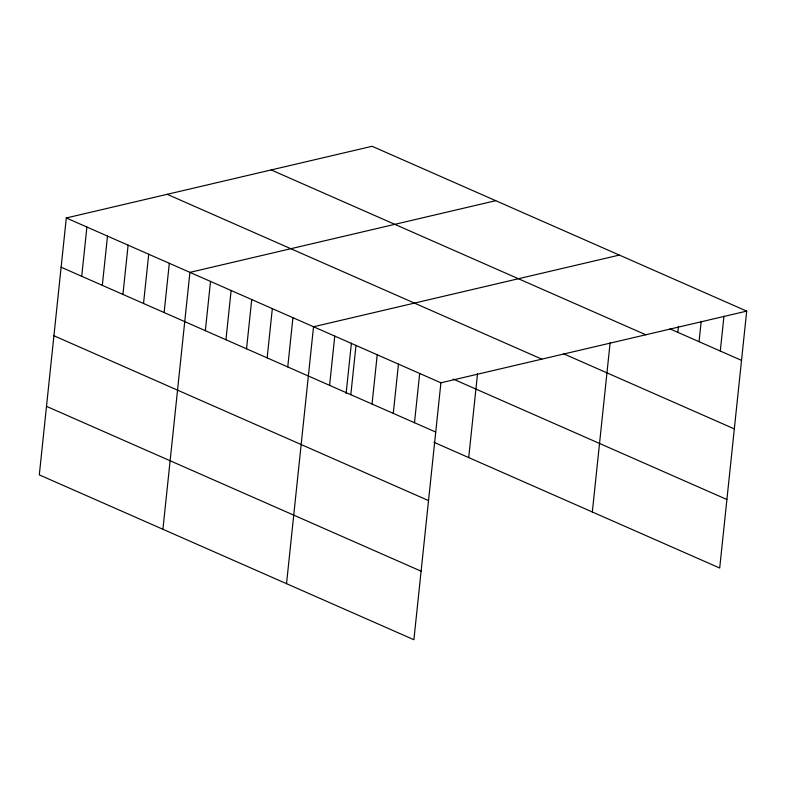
<?xml version="1.0" encoding="UTF-8"?>
<svg xmlns="http://www.w3.org/2000/svg" width="786" height="786" viewBox="0 0 786 786"><rect width="100%" height="100%" fill="white"/><g stroke="black" fill="none" stroke-linecap="round" stroke-linejoin="round"><path stroke-width="1.18" d="M746.7 311.118L372.102 146.284L66.299 217.968L39.3 474.882L413.898 639.716L440.907 382.802L746.7 311.118L719.701 568.032L434.019 442.322M81.724 276.289L86.902 227.036M102.327 285.357L107.505 236.105M122.93 294.426L128.108 245.173M143.533 303.484L148.711 254.232M164.136 312.553L169.314 263.3M162.918 529.273L189.917 272.369L495.72 200.685M205.343 330.68L210.52 281.427M225.946 339.749L231.123 290.496M246.549 348.817L251.726 299.564M267.152 357.885L272.329 308.633M287.755 366.944L292.932 317.691M286.536 583.664L313.535 326.76L619.339 255.077M329.589 385.356L334.767 336.103M346.105 393.58L351.411 343.089M350.821 394.69L355.989 345.437M372.043 404.033L377.221 354.781M393.275 413.377L398.453 364.124M414.497 422.711L419.675 373.458M468.711 457.59L477.524 373.772M592.33 511.991L610.113 342.804M677.837 332.35L678.475 326.347M699.068 341.694L701.21 321.268M720.3 351.037L723.955 316.198M670.016 328.912L741.522 360.371M271.19 169.943L645.787 334.777M563.582 353.769L734.321 428.901M167.212 194.319L541.819 359.143M453.149 379.049L726.903 499.503M66.299 217.968L440.907 382.802M61.121 267.22L435.729 432.054M53.92 335.75L428.527 500.584M46.502 406.352L421.1 571.186"/></g></svg>
